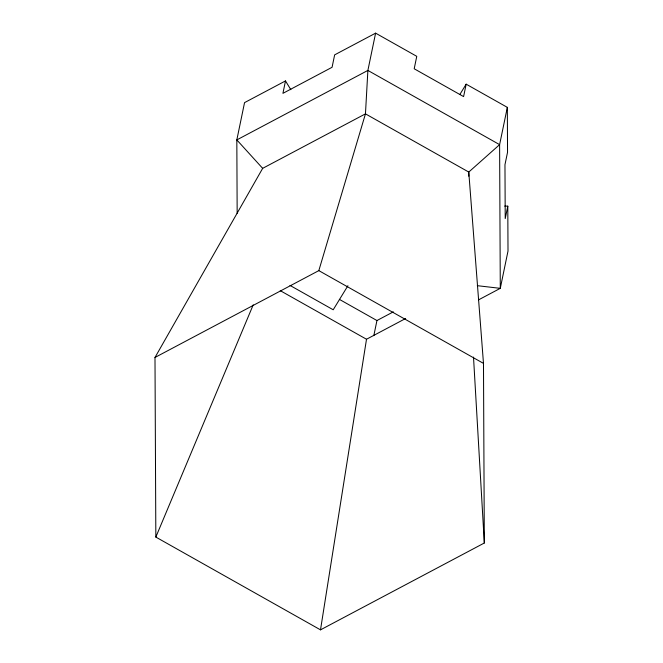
<?xml version="1.0" encoding="UTF-8"?>
<svg xmlns="http://www.w3.org/2000/svg" width="663" height="663" viewBox="0 0 663 663"><rect width="100%" height="100%" fill="white"/><g stroke="black" fill="none" stroke-linecap="round" stroke-linejoin="round"><path stroke-width="0.99" d="M320.502 629.85L484.321 543.005L483.484 363.39L468.766 172.057L365.454 113.854L262.664 168.344L154.993 357.465L155.838 537.08L320.502 629.85L366.506 339.249L405.623 318.513M237.163 213.304L236.824 139.91L244.548 102.624L285.496 80.919L282.927 93.342L332.072 67.286L334.649 54.863L375.606 33.15L416.77 56.338L414.193 68.77L463.594 96.599L466.164 84.176L507.336 107.365L507.543 152.266L504.966 164.697L505.223 218.583L507.792 206.152L504.717 206.094M375.606 33.15L367.882 70.427L365.454 113.854L318.82 270.62L154.993 357.465M373.816 335.652L376.949 320.536L393.333 311.85M507.336 107.365L499.612 144.642L500.283 288.339L478.446 299.916M155.838 537.08L253.216 304.839M459.857 94.486L466.164 84.176M347.926 285.703L333.207 309.77L289.988 285.413M477.294 285.678L500.283 288.339L508.007 251.053L507.792 206.152M318.82 270.62L483.484 363.39M339.365 299.361L376.949 320.536M280.258 290.659L366.506 339.249M262.664 168.344L236.824 139.91L367.882 70.427L499.612 144.642L468.766 172.057L468.791 176.192M285.496 80.919L290.842 89.704M473.506 357.067L484.321 543.005"/></g></svg>
